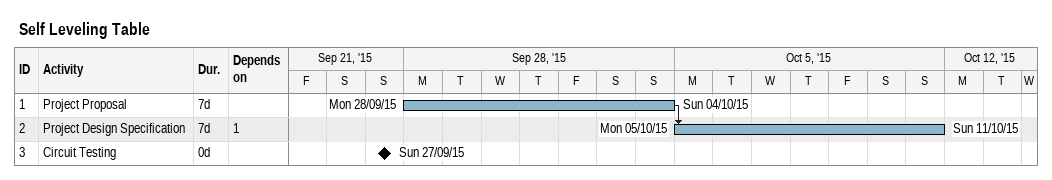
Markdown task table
Self Leveling Table

| ID | Task | Duration | Start | Finish | Predecessors |
|---|---|---|---|---|---|
| 1 | Project Proposal | 7d | 2015-09-28 | 2015-10-04 |  |
| 2 | Project Design Specification | 7d | 2015-10-05 | 2015-10-11 | 1 |
| 3 | Circuit Testing | 0d | 2015-09-27 | 2015-09-27 |  |
